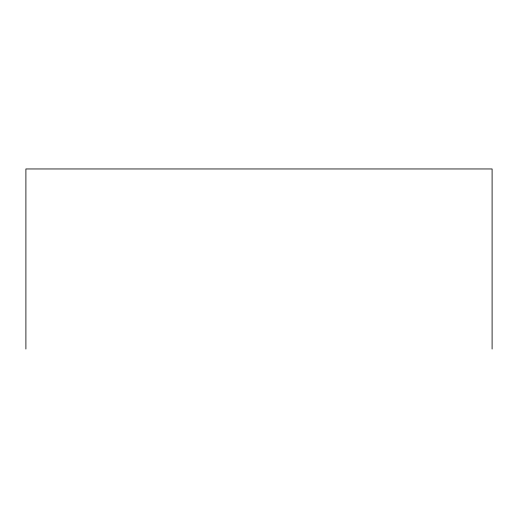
<?xml version="1.0" encoding="UTF-8"?>
<svg xmlns="http://www.w3.org/2000/svg" width="518" height="518" viewBox="0 0 518 518"><rect width="100%" height="100%" fill="white"/><g stroke="black" fill="none" stroke-linecap="round" stroke-linejoin="round"><path stroke-width="0.78" d="M492.1 349.041L492.1 168.959L25.9 168.959L25.9 349.041"/></g></svg>
